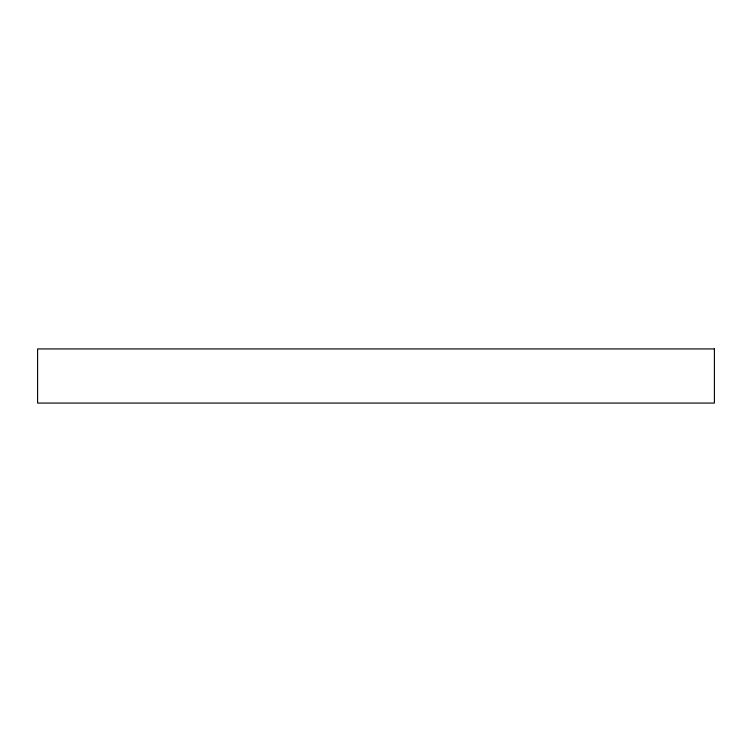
<?xml version="1.0" encoding="UTF-8"?>
<svg xmlns="http://www.w3.org/2000/svg" width="752" height="752" viewBox="0 0 752 752"><rect width="100%" height="100%" fill="white"/><g stroke="black" fill="none" stroke-linecap="round" stroke-linejoin="round"><path stroke-width="1.13" d="M714.4 348.928L37.6 348.928L37.6 403.072L714.4 403.072L714.4 348.928"/></g></svg>
